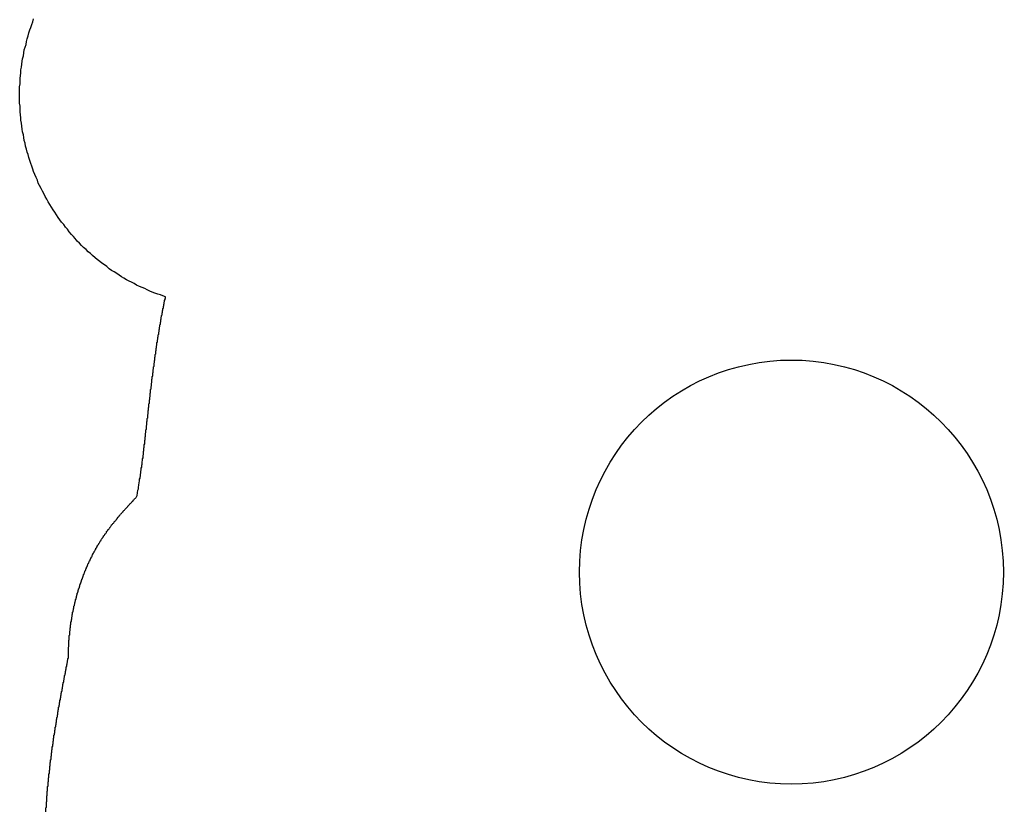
# Model space of a CAD drawing. Header units: millimetres. Extents: x 111 to 2999, y 81 to 1941.
# Drawn here: x 973.34 to 996.55, y 539.14 to 557.8 of the extents above; entities that cross this region are included whole.
import ezdxf

# ---------------------------------------------------------------- set-up
doc = ezdxf.new("R2010")
doc.units = ezdxf.units.MM
doc.layers.add('RANGO', color=6, linetype='Continuous')

msp = doc.modelspace()

# ---------------------------------------------------------------- linework, layer by layer
for points in [[(976.78, 551.273, 0), (976.72, 551.293, 0), (976.66, 551.313, 0), (976.6, 551.333, 0), (976.53, 551.353, 0), (976.47, 551.383, 0), (976.41, 551.403, 0), (976.35, 551.433, 0), (976.29, 551.463, 0), (976.23, 551.493, 0), (976.17, 551.513, 0), (976.1, 551.543, 0), (976.04, 551.583, 0), (975.98, 551.613, 0), (975.92, 551.643, 0), (975.86, 551.673, 0), (975.8, 551.713, 0), (975.74, 551.743, 0), (975.69, 551.783, 0), (975.63, 551.823, 0), (975.57, 551.863, 0), (975.51, 551.893, 0), (975.45, 551.933, 0), (975.4, 551.983, 0), (975.34, 552.023, 0), (975.28, 552.063, 0), (975.23, 552.103, 0), (975.17, 552.153, 0), (975.12, 552.193, 0), (975.06, 552.243, 0), (975.01, 552.293, 0), (974.96, 552.333, 0), (974.91, 552.383, 0), (974.85, 552.433, 0), (974.8, 552.483, 0), (974.75, 552.533, 0), (974.7, 552.583, 0), (974.65, 552.643, 0), (974.61, 552.693, 0), (974.56, 552.743, 0), (974.51, 552.803, 0), (974.47, 552.863, 0), (974.42, 552.913, 0), (974.38, 552.973, 0), (974.33, 553.033, 0), (974.29, 553.083, 0), (974.25, 553.143, 0), (974.21, 553.203, 0), (974.17, 553.263, 0), (974.13, 553.323, 0), (974.09, 553.383, 0), (974.05, 553.443, 0), (974.01, 553.513, 0), (973.98, 553.573, 0), (973.94, 553.633, 0), (973.91, 553.703, 0), (973.88, 553.763, 0), (973.85, 553.823, 0), (973.81, 553.893, 0), (973.78, 553.953, 0), (973.76, 554.023, 0), (973.73, 554.083, 0), (973.7, 554.153, 0), (973.67, 554.223, 0), (973.65, 554.283, 0), (973.63, 554.353, 0), (973.6, 554.413, 0), (973.58, 554.483, 0), (973.56, 554.553, 0), (973.54, 554.623, 0), (973.52, 554.683, 0), (973.5, 554.753, 0), (973.48, 554.823, 0), (973.47, 554.893, 0), (973.45, 554.953, 0), (973.44, 555.023, 0), (973.43, 555.093, 0), (973.41, 555.163, 0), (973.4, 555.223, 0), (973.39, 555.293, 0), (973.38, 555.363, 0), (973.37, 555.433, 0), (973.37, 555.493, 0), (973.36, 555.563, 0), (973.35, 555.633, 0), (973.35, 555.693, 0), (973.35, 555.763, 0), (973.34, 555.833, 0), (973.34, 555.893, 0), (973.34, 555.963, 0), (973.34, 556.023, 0), (973.34, 556.093, 0), (973.34, 556.153, 0), (973.34, 556.223, 0), (973.35, 556.293, 0), (973.35, 556.353, 0), (973.35, 556.423, 0), (973.36, 556.483, 0), (973.37, 556.553, 0), (973.37, 556.623, 0), (973.38, 556.683, 0), (973.39, 556.753, 0), (973.4, 556.823, 0), (973.41, 556.883, 0), (973.43, 556.953, 0), (973.44, 557.023, 0), (973.45, 557.093, 0), (973.47, 557.153, 0), (973.49, 557.223, 0), (973.5, 557.293, 0), (973.52, 557.353, 0), (973.54, 557.423, 0), (973.56, 557.493, 0), (973.58, 557.563, 0), (973.6, 557.623, 0), (973.63, 557.693, 0), (973.65, 557.753, 0), (973.67, 557.823, 0)], [(973.96, 539.123, 0), (973.96, 539.143, 0), (973.96, 539.153, 0), (973.96, 539.173, 0), (973.96, 539.183, 0), (973.96, 539.193, 0), (973.96, 539.213, 0), (973.96, 539.223, 0), (973.97, 539.233, 0), (973.97, 539.253, 0), (973.97, 539.263, 0), (973.97, 539.283, 0), (973.97, 539.293, 0), (973.97, 539.303, 0), (973.97, 539.323, 0), (973.97, 539.333, 0), (973.97, 539.353, 0), (973.97, 539.363, 0), (973.98, 539.373, 0), (973.98, 539.393, 0), (973.98, 539.403, 0), (973.98, 539.413, 0), (973.98, 539.433, 0), (973.98, 539.443, 0), (973.98, 539.463, 0), (973.98, 539.473, 0), (973.98, 539.483, 0), (973.98, 539.503, 0), (973.99, 539.513, 0), (973.99, 539.523, 0), (973.99, 539.543, 0), (973.99, 539.553, 0), (973.99, 539.573, 0), (973.99, 539.583, 0), (973.99, 539.593, 0), (973.99, 539.613, 0), (974, 539.623, 0), (974, 539.643, 0), (974, 539.653, 0), (974, 539.663, 0), (974, 539.683, 0), (974, 539.693, 0), (974, 539.703, 0), (974, 539.723, 0), (974.01, 539.733, 0), (974.01, 539.753, 0), (974.01, 539.763, 0), (974.01, 539.773, 0), (974.01, 539.793, 0), (974.01, 539.803, 0), (974.01, 539.813, 0), (974.01, 539.833, 0), (974.02, 539.843, 0), (974.02, 539.863, 0), (974.02, 539.873, 0), (974.02, 539.883, 0), (974.02, 539.903, 0), (974.02, 539.913, 0), (974.02, 539.923, 0), (974.03, 539.943, 0), (974.03, 539.953, 0), (974.03, 539.973, 0), (974.03, 539.983, 0), (974.03, 539.993, 0), (974.03, 540.013, 0), (974.03, 540.023, 0), (974.04, 540.033, 0), (974.04, 540.053, 0), (974.04, 540.063, 0), (974.04, 540.083, 0), (974.04, 540.093, 0), (974.04, 540.103, 0), (974.05, 540.123, 0), (974.05, 540.133, 0), (974.05, 540.143, 0), (974.05, 540.163, 0), (974.05, 540.173, 0), (974.05, 540.193, 0), (974.05, 540.203, 0), (974.06, 540.213, 0), (974.06, 540.233, 0), (974.06, 540.243, 0), (974.06, 540.253, 0), (974.06, 540.273, 0), (974.06, 540.283, 0), (974.07, 540.303, 0), (974.07, 540.313, 0), (974.07, 540.323, 0), (974.07, 540.343, 0), (974.07, 540.353, 0), (974.08, 540.363, 0), (974.08, 540.383, 0), (974.08, 540.393, 0), (974.08, 540.413, 0), (974.08, 540.423, 0), (974.08, 540.433, 0), (974.09, 540.453, 0), (974.09, 540.463, 0), (974.09, 540.473, 0), (974.09, 540.493, 0), (974.09, 540.503, 0), (974.09, 540.513, 0), (974.1, 540.533, 0), (974.1, 540.543, 0), (974.1, 540.563, 0), (974.1, 540.573, 0), (974.1, 540.583, 0), (974.11, 540.603, 0), (974.11, 540.613, 0), (974.11, 540.623, 0), (974.11, 540.643, 0), (974.11, 540.653, 0), (974.12, 540.673, 0), (974.12, 540.683, 0), (974.12, 540.693, 0), (974.12, 540.713, 0), (974.12, 540.723, 0), (974.13, 540.733, 0), (974.13, 540.753, 0), (974.13, 540.763, 0), (974.13, 540.773, 0), (974.13, 540.793, 0), (974.14, 540.803, 0), (974.14, 540.823, 0), (974.14, 540.833, 0), (974.14, 540.843, 0), (974.14, 540.863, 0), (974.15, 540.873, 0), (974.15, 540.883, 0), (974.15, 540.903, 0), (974.15, 540.913, 0), (974.15, 540.933, 0), (974.16, 540.943, 0), (974.16, 540.953, 0), (974.16, 540.973, 0), (974.16, 540.983, 0), (974.17, 540.993, 0), (974.17, 541.013, 0), (974.17, 541.023, 0), (974.17, 541.043, 0), (974.17, 541.053, 0), (974.18, 541.063, 0), (974.18, 541.083, 0), (974.18, 541.093, 0), (974.18, 541.103, 0), (974.18, 541.123, 0), (974.19, 541.133, 0), (974.19, 541.143, 0), (974.19, 541.163, 0), (974.19, 541.173, 0), (974.2, 541.193, 0), (974.2, 541.203, 0), (974.2, 541.213, 0), (974.2, 541.233, 0), (974.21, 541.243, 0), (974.21, 541.253, 0), (974.21, 541.273, 0), (974.21, 541.283, 0), (974.21, 541.303, 0), (974.22, 541.313, 0), (974.22, 541.323, 0), (974.22, 541.343, 0), (974.22, 541.353, 0), (974.23, 541.363, 0), (974.23, 541.383, 0), (974.23, 541.393, 0), (974.23, 541.413, 0), (974.24, 541.423, 0), (974.24, 541.433, 0), (974.24, 541.453, 0), (974.24, 541.463, 0), (974.24, 541.483, 0), (974.25, 541.493, 0), (974.25, 541.503, 0), (974.25, 541.523, 0), (974.25, 541.533, 0), (974.26, 541.543, 0), (974.26, 541.563, 0), (974.26, 541.573, 0), (974.26, 541.593, 0), (974.27, 541.603, 0), (974.27, 541.613, 0), (974.27, 541.633, 0), (974.27, 541.643, 0), (974.28, 541.653, 0), (974.28, 541.673, 0), (974.28, 541.683, 0), (974.28, 541.703, 0), (974.29, 541.713, 0), (974.29, 541.723, 0), (974.29, 541.743, 0), (974.29, 541.753, 0), (974.3, 541.773, 0), (974.3, 541.783, 0), (974.3, 541.793, 0), (974.3, 541.813, 0), (974.31, 541.823, 0), (974.31, 541.843, 0), (974.31, 541.853, 0), (974.31, 541.863, 0), (974.32, 541.883, 0), (974.32, 541.893, 0), (974.32, 541.903, 0), (974.32, 541.923, 0), (974.33, 541.933, 0), (974.33, 541.953, 0), (974.33, 541.963, 0), (974.34, 541.973, 0), (974.34, 541.993, 0), (974.34, 542.003, 0), (974.34, 542.023, 0), (974.35, 542.033, 0), (974.35, 542.043, 0), (974.35, 542.063, 0), (974.35, 542.073, 0), (974.36, 542.093, 0), (974.36, 542.103, 0), (974.36, 542.113, 0), (974.36, 542.133, 0), (974.37, 542.143, 0), (974.37, 542.163, 0), (974.37, 542.173, 0), (974.38, 542.183, 0), (974.38, 542.203, 0), (974.38, 542.213, 0), (974.38, 542.233, 0), (974.39, 542.243, 0), (974.39, 542.253, 0), (974.39, 542.273, 0), (974.39, 542.283, 0), (974.4, 542.303, 0), (974.4, 542.313, 0), (974.4, 542.323, 0), (974.4, 542.343, 0), (974.41, 542.353, 0), (974.41, 542.373, 0), (974.41, 542.383, 0), (974.42, 542.403, 0), (974.42, 542.413, 0), (974.42, 542.423, 0), (974.42, 542.443, 0), (974.43, 542.453, 0), (974.43, 542.473, 0), (974.43, 542.483, 0), (974.44, 542.493, 0), (974.44, 542.513, 0), (974.44, 542.523, 0), (974.44, 542.543, 0), (974.45, 542.553, 0), (974.45, 542.573, 0), (974.45, 542.583, 0), (974.45, 542.593, 0), (974.46, 542.613, 0), (974.46, 542.623, 0), (974.46, 542.643, 0), (974.47, 542.653, 0), (974.47, 542.673, 0), (974.47, 542.683, 0), (974.47, 542.693, 0), (974.48, 542.713, 0), (974.48, 542.723, 0), (974.48, 542.743, 0), (974.49, 542.753, 0), (974.49, 542.773, 0), (974.49, 542.783, 0), (974.49, 542.793, 0), (974.49, 542.813, 0), (974.49, 542.823, 0), (974.49, 542.843, 0), (974.49, 542.853, 0), (974.49, 542.873, 0), (974.49, 542.883, 0), (974.49, 542.893, 0), (974.49, 542.913, 0), (974.49, 542.923, 0), (974.49, 542.943, 0), (974.49, 542.953, 0), (974.49, 542.973, 0), (974.49, 542.983, 0), (974.49, 542.993, 0), (974.49, 543.013, 0), (974.5, 543.023, 0), (974.5, 543.043, 0), (974.5, 543.053, 0), (974.5, 543.073, 0), (974.5, 543.083, 0), (974.5, 543.103, 0), (974.5, 543.113, 0), (974.5, 543.123, 0), (974.5, 543.143, 0), (974.5, 543.153, 0), (974.5, 543.173, 0), (974.51, 543.183, 0), (974.51, 543.203, 0), (974.51, 543.213, 0), (974.51, 543.233, 0), (974.51, 543.243, 0), (974.51, 543.253, 0), (974.51, 543.273, 0), (974.51, 543.283, 0), (974.52, 543.303, 0), (974.52, 543.313, 0), (974.52, 543.333, 0), (974.52, 543.343, 0), (974.52, 543.363, 0), (974.52, 543.373, 0), (974.52, 543.383, 0), (974.53, 543.403, 0), (974.53, 543.413, 0), (974.53, 543.433, 0), (974.53, 543.443, 0), (974.53, 543.463, 0), (974.54, 543.473, 0), (974.54, 543.483, 0), (974.54, 543.503, 0), (974.54, 543.513, 0), (974.54, 543.533, 0), (974.55, 543.543, 0), (974.55, 543.563, 0), (974.55, 543.573, 0), (974.55, 543.593, 0), (974.55, 543.603, 0), (974.56, 543.613, 0), (974.56, 543.633, 0), (974.56, 543.643, 0), (974.56, 543.663, 0), (974.57, 543.673, 0), (974.57, 543.693, 0), (974.57, 543.703, 0), (974.57, 543.713, 0), (974.58, 543.733, 0), (974.58, 543.743, 0), (974.58, 543.763, 0), (974.58, 543.773, 0), (974.59, 543.793, 0), (974.59, 543.803, 0), (974.59, 543.813, 0), (974.59, 543.833, 0), (974.6, 543.843, 0), (974.6, 543.863, 0), (974.6, 543.873, 0), (974.61, 543.893, 0), (974.61, 543.903, 0), (974.61, 543.913, 0), (974.62, 543.933, 0), (974.62, 543.943, 0), (974.62, 543.963, 0), (974.62, 543.973, 0), (974.63, 543.993, 0), (974.63, 544.003, 0), (974.63, 544.013, 0), (974.64, 544.033, 0), (974.64, 544.043, 0), (974.64, 544.063, 0), (974.65, 544.073, 0), (974.65, 544.083, 0), (974.66, 544.103, 0), (974.66, 544.113, 0), (974.66, 544.133, 0), (974.67, 544.143, 0), (974.67, 544.153, 0), (974.67, 544.173, 0), (974.68, 544.183, 0), (974.68, 544.203, 0), (974.68, 544.213, 0), (974.69, 544.223, 0), (974.69, 544.243, 0), (974.7, 544.253, 0), (974.7, 544.273, 0), (974.7, 544.283, 0), (974.71, 544.293, 0), (974.71, 544.313, 0), (974.72, 544.323, 0), (974.72, 544.343, 0), (974.72, 544.353, 0), (974.73, 544.363, 0), (974.73, 544.383, 0), (974.74, 544.393, 0), (974.74, 544.403, 0), (974.75, 544.423, 0), (974.75, 544.433, 0), (974.76, 544.453, 0), (974.76, 544.463, 0), (974.76, 544.473, 0), (974.77, 544.493, 0), (974.77, 544.503, 0), (974.78, 544.513, 0), (974.78, 544.533, 0), (974.79, 544.543, 0), (974.79, 544.553, 0), (974.8, 544.573, 0), (974.8, 544.583, 0), (974.81, 544.603, 0), (974.81, 544.613, 0), (974.82, 544.623, 0), (974.82, 544.643, 0), (974.83, 544.653, 0), (974.83, 544.663, 0), (974.84, 544.683, 0), (974.84, 544.693, 0), (974.85, 544.703, 0), (974.85, 544.723, 0), (974.86, 544.733, 0), (974.86, 544.743, 0), (974.87, 544.763, 0), (974.87, 544.773, 0), (974.88, 544.783, 0), (974.88, 544.803, 0), (974.89, 544.813, 0), (974.89, 544.823, 0), (974.9, 544.833, 0), (974.9, 544.853, 0), (974.91, 544.863, 0), (974.92, 544.873, 0), (974.92, 544.893, 0), (974.93, 544.903, 0), (974.93, 544.913, 0), (974.94, 544.933, 0), (974.94, 544.943, 0), (974.95, 544.953, 0), (974.95, 544.963, 0), (974.96, 544.983, 0), (974.97, 544.993, 0), (974.97, 545.003, 0), (974.98, 545.023, 0), (974.98, 545.033, 0), (974.99, 545.043, 0), (975, 545.053, 0), (975, 545.073, 0), (975.01, 545.083, 0), (975.01, 545.093, 0), (975.02, 545.103, 0), (975.03, 545.123, 0), (975.03, 545.133, 0), (975.04, 545.143, 0), (975.05, 545.153, 0), (975.05, 545.173, 0), (975.06, 545.183, 0), (975.06, 545.193, 0), (975.07, 545.203, 0), (975.08, 545.223, 0), (975.08, 545.233, 0), (975.09, 545.243, 0), (975.1, 545.253, 0), (975.1, 545.263, 0), (975.11, 545.283, 0), (975.12, 545.293, 0), (975.12, 545.303, 0), (975.13, 545.313, 0), (975.14, 545.323, 0), (975.14, 545.343, 0), (975.15, 545.353, 0), (975.16, 545.363, 0), (975.16, 545.373, 0), (975.17, 545.383, 0), (975.18, 545.403, 0), (975.18, 545.413, 0), (975.19, 545.423, 0), (975.2, 545.433, 0), (975.21, 545.443, 0), (975.21, 545.453, 0), (975.22, 545.473, 0), (975.23, 545.483, 0), (975.23, 545.493, 0), (975.24, 545.503, 0), (975.25, 545.513, 0), (975.26, 545.523, 0), (975.26, 545.543, 0), (975.27, 545.553, 0), (975.28, 545.563, 0), (975.29, 545.573, 0), (975.29, 545.583, 0), (975.3, 545.593, 0), (975.31, 545.603, 0), (975.32, 545.623, 0), (975.32, 545.633, 0), (975.33, 545.643, 0), (975.34, 545.653, 0), (975.35, 545.663, 0), (975.35, 545.673, 0), (975.36, 545.683, 0), (975.37, 545.693, 0), (975.38, 545.703, 0), (975.39, 545.713, 0), (975.39, 545.733, 0), (975.4, 545.743, 0), (975.41, 545.753, 0), (975.42, 545.763, 0), (975.42, 545.773, 0), (975.43, 545.783, 0), (975.44, 545.793, 0), (975.45, 545.803, 0), (975.46, 545.813, 0), (975.47, 545.823, 0), (975.47, 545.833, 0), (975.48, 545.843, 0), (975.49, 545.863, 0), (975.5, 545.873, 0), (975.51, 545.883, 0), (975.51, 545.893, 0), (975.52, 545.903, 0), (975.53, 545.913, 0), (975.54, 545.923, 0), (975.55, 545.933, 0), (975.56, 545.943, 0), (975.57, 545.953, 0), (975.57, 545.963, 0), (975.58, 545.973, 0), (975.59, 545.983, 0), (975.6, 545.993, 0), (975.61, 546.003, 0), (975.62, 546.013, 0), (975.63, 546.023, 0), (975.63, 546.033, 0), (975.64, 546.043, 0), (975.65, 546.053, 0), (975.66, 546.073, 0), (975.67, 546.083, 0), (975.68, 546.093, 0), (975.69, 546.103, 0), (975.7, 546.113, 0), (975.7, 546.123, 0), (975.71, 546.133, 0), (975.72, 546.143, 0), (975.73, 546.153, 0), (975.74, 546.163, 0), (975.75, 546.173, 0), (975.76, 546.183, 0), (975.77, 546.193, 0), (975.78, 546.203, 0), (975.78, 546.213, 0), (975.79, 546.223, 0), (975.8, 546.233, 0), (975.81, 546.243, 0), (975.82, 546.253, 0), (975.83, 546.263, 0), (975.84, 546.273, 0), (975.85, 546.283, 0), (975.86, 546.293, 0), (975.87, 546.303, 0), (975.88, 546.313, 0), (975.89, 546.323, 0), (975.89, 546.333, 0), (975.9, 546.343, 0), (975.91, 546.353, 0), (975.92, 546.363, 0), (975.93, 546.373, 0), (975.94, 546.383, 0), (975.95, 546.393, 0), (975.96, 546.403, 0), (975.97, 546.413, 0), (975.98, 546.423, 0), (975.99, 546.433, 0), (976, 546.443, 0), (976.01, 546.453, 0), (976.02, 546.463, 0), (976.02, 546.473, 0), (976.03, 546.483, 0), (976.04, 546.493, 0), (976.05, 546.503, 0), (976.06, 546.513, 0), (976.07, 546.523, 0), (976.08, 546.533, 0), (976.09, 546.543, 0), (976.1, 546.553, 0), (976.11, 546.583, 0), (976.11, 546.603, 0), (976.12, 546.633, 0), (976.12, 546.663, 0), (976.13, 546.693, 0), (976.13, 546.713, 0), (976.14, 546.743, 0), (976.14, 546.773, 0), (976.14, 546.793, 0), (976.15, 546.823, 0), (976.15, 546.843, 0), (976.16, 546.873, 0), (976.16, 546.893, 0), (976.17, 546.923, 0), (976.17, 546.943, 0), (976.17, 546.973, 0), (976.18, 546.993, 0), (976.18, 547.023, 0), (976.19, 547.043, 0), (976.19, 547.073, 0), (976.19, 547.093, 0), (976.2, 547.113, 0), (976.2, 547.143, 0), (976.2, 547.163, 0), (976.21, 547.183, 0), (976.21, 547.213, 0), (976.21, 547.233, 0), (976.22, 547.253, 0), (976.22, 547.273, 0), (976.22, 547.303, 0), (976.23, 547.323, 0), (976.23, 547.343, 0), (976.23, 547.363, 0), (976.23, 547.383, 0), (976.24, 547.413, 0), (976.24, 547.433, 0), (976.24, 547.453, 0), (976.25, 547.473, 0), (976.25, 547.493, 0), (976.25, 547.513, 0), (976.25, 547.533, 0), (976.26, 547.553, 0), (976.26, 547.583, 0), (976.26, 547.603, 0), (976.26, 547.623, 0), (976.27, 547.643, 0), (976.27, 547.663, 0), (976.27, 547.683, 0), (976.27, 547.703, 0), (976.28, 547.723, 0), (976.28, 547.743, 0), (976.28, 547.763, 0), (976.28, 547.783, 0), (976.29, 547.803, 0), (976.29, 547.823, 0), (976.29, 547.843, 0), (976.29, 547.863, 0), (976.29, 547.883, 0), (976.3, 547.903, 0), (976.3, 547.923, 0), (976.3, 547.943, 0), (976.3, 547.963, 0), (976.31, 547.983, 0), (976.31, 548.003, 0), (976.31, 548.013, 0), (976.31, 548.033, 0), (976.31, 548.053, 0), (976.32, 548.073, 0), (976.32, 548.093, 0), (976.32, 548.113, 0), (976.32, 548.133, 0), (976.33, 548.153, 0), (976.33, 548.173, 0), (976.33, 548.193, 0), (976.33, 548.213, 0), (976.33, 548.233, 0), (976.34, 548.253, 0), (976.34, 548.263, 0), (976.34, 548.283, 0), (976.34, 548.303, 0), (976.34, 548.323, 0), (976.35, 548.343, 0), (976.35, 548.363, 0), (976.35, 548.383, 0), (976.35, 548.403, 0), (976.36, 548.413, 0), (976.36, 548.433, 0), (976.36, 548.453, 0), (976.36, 548.473, 0), (976.36, 548.493, 0), (976.37, 548.513, 0), (976.37, 548.533, 0), (976.37, 548.543, 0), (976.37, 548.563, 0), (976.37, 548.583, 0), (976.38, 548.603, 0), (976.38, 548.623, 0), (976.38, 548.643, 0), (976.38, 548.653, 0), (976.39, 548.673, 0), (976.39, 548.693, 0), (976.39, 548.713, 0), (976.39, 548.733, 0), (976.39, 548.743, 0), (976.4, 548.763, 0), (976.4, 548.783, 0), (976.4, 548.803, 0), (976.4, 548.823, 0), (976.4, 548.833, 0), (976.41, 548.853, 0), (976.41, 548.873, 0), (976.41, 548.893, 0), (976.41, 548.903, 0), (976.42, 548.923, 0), (976.42, 548.943, 0), (976.42, 548.963, 0), (976.42, 548.973, 0), (976.42, 548.993, 0), (976.43, 549.013, 0), (976.43, 549.033, 0), (976.43, 549.043, 0), (976.43, 549.063, 0), (976.43, 549.083, 0), (976.44, 549.103, 0), (976.44, 549.113, 0), (976.44, 549.133, 0), (976.44, 549.153, 0), (976.45, 549.173, 0), (976.45, 549.183, 0), (976.45, 549.203, 0), (976.45, 549.223, 0), (976.45, 549.233, 0), (976.46, 549.253, 0), (976.46, 549.273, 0), (976.46, 549.293, 0), (976.46, 549.303, 0), (976.46, 549.323, 0), (976.47, 549.343, 0), (976.47, 549.353, 0), (976.47, 549.373, 0), (976.47, 549.393, 0), (976.48, 549.403, 0), (976.48, 549.423, 0), (976.48, 549.443, 0), (976.48, 549.453, 0), (976.48, 549.473, 0), (976.49, 549.493, 0), (976.49, 549.503, 0), (976.49, 549.523, 0), (976.49, 549.543, 0), (976.49, 549.553, 0), (976.5, 549.573, 0), (976.5, 549.593, 0), (976.5, 549.603, 0), (976.5, 549.623, 0), (976.51, 549.633, 0), (976.51, 549.653, 0), (976.51, 549.673, 0), (976.51, 549.683, 0), (976.51, 549.703, 0), (976.52, 549.723, 0), (976.52, 549.733, 0), (976.52, 549.753, 0), (976.52, 549.763, 0), (976.53, 549.783, 0), (976.53, 549.803, 0), (976.53, 549.813, 0), (976.53, 549.833, 0), (976.53, 549.843, 0), (976.54, 549.863, 0), (976.54, 549.883, 0), (976.54, 549.893, 0), (976.54, 549.913, 0), (976.55, 549.923, 0), (976.55, 549.943, 0), (976.55, 549.963, 0), (976.55, 549.973, 0), (976.55, 549.993, 0), (976.56, 550.003, 0), (976.56, 550.023, 0), (976.56, 550.033, 0), (976.56, 550.053, 0), (976.57, 550.073, 0), (976.57, 550.083, 0), (976.57, 550.103, 0), (976.57, 550.113, 0), (976.58, 550.133, 0), (976.58, 550.143, 0), (976.58, 550.163, 0), (976.58, 550.173, 0), (976.58, 550.193, 0), (976.59, 550.203, 0), (976.59, 550.223, 0), (976.59, 550.243, 0), (976.59, 550.253, 0), (976.6, 550.273, 0), (976.6, 550.283, 0), (976.6, 550.303, 0), (976.6, 550.313, 0), (976.61, 550.333, 0), (976.61, 550.343, 0), (976.61, 550.363, 0), (976.61, 550.373, 0), (976.62, 550.393, 0), (976.62, 550.403, 0), (976.62, 550.423, 0), (976.62, 550.433, 0), (976.63, 550.453, 0), (976.63, 550.463, 0), (976.63, 550.483, 0), (976.63, 550.493, 0), (976.64, 550.513, 0), (976.64, 550.523, 0), (976.64, 550.543, 0), (976.64, 550.553, 0), (976.65, 550.573, 0), (976.65, 550.583, 0), (976.65, 550.603, 0), (976.65, 550.613, 0), (976.66, 550.623, 0), (976.66, 550.643, 0), (976.66, 550.653, 0), (976.66, 550.673, 0), (976.67, 550.683, 0), (976.67, 550.703, 0), (976.67, 550.713, 0), (976.67, 550.733, 0), (976.68, 550.743, 0), (976.68, 550.763, 0), (976.68, 550.773, 0), (976.68, 550.793, 0), (976.69, 550.803, 0), (976.69, 550.813, 0), (976.69, 550.833, 0), (976.7, 550.843, 0), (976.7, 550.863, 0), (976.7, 550.873, 0), (976.7, 550.893, 0), (976.71, 550.903, 0), (976.71, 550.913, 0), (976.71, 550.933, 0), (976.71, 550.943, 0), (976.72, 550.963, 0), (976.72, 550.973, 0), (976.72, 550.993, 0), (976.73, 551.003, 0), (976.73, 551.013, 0), (976.73, 551.033, 0), (976.73, 551.043, 0), (976.74, 551.063, 0), (976.74, 551.073, 0), (976.74, 551.093, 0), (976.75, 551.103, 0), (976.75, 551.113, 0), (976.75, 551.133, 0), (976.75, 551.143, 0), (976.76, 551.163, 0), (976.76, 551.173, 0), (976.76, 551.183, 0), (976.77, 551.203, 0), (976.77, 551.213, 0), (976.77, 551.223, 0), (976.78, 551.243, 0), (976.78, 551.253, 0), (976.78, 551.273, 0)]]:
    msp.add_polyline3d(points)
at = {"layer": 'RANGO', "color": 0}
msp.add_circle((991.548, 544.779), 5, dxfattribs=at)

doc.saveas('drawing.dxf')
